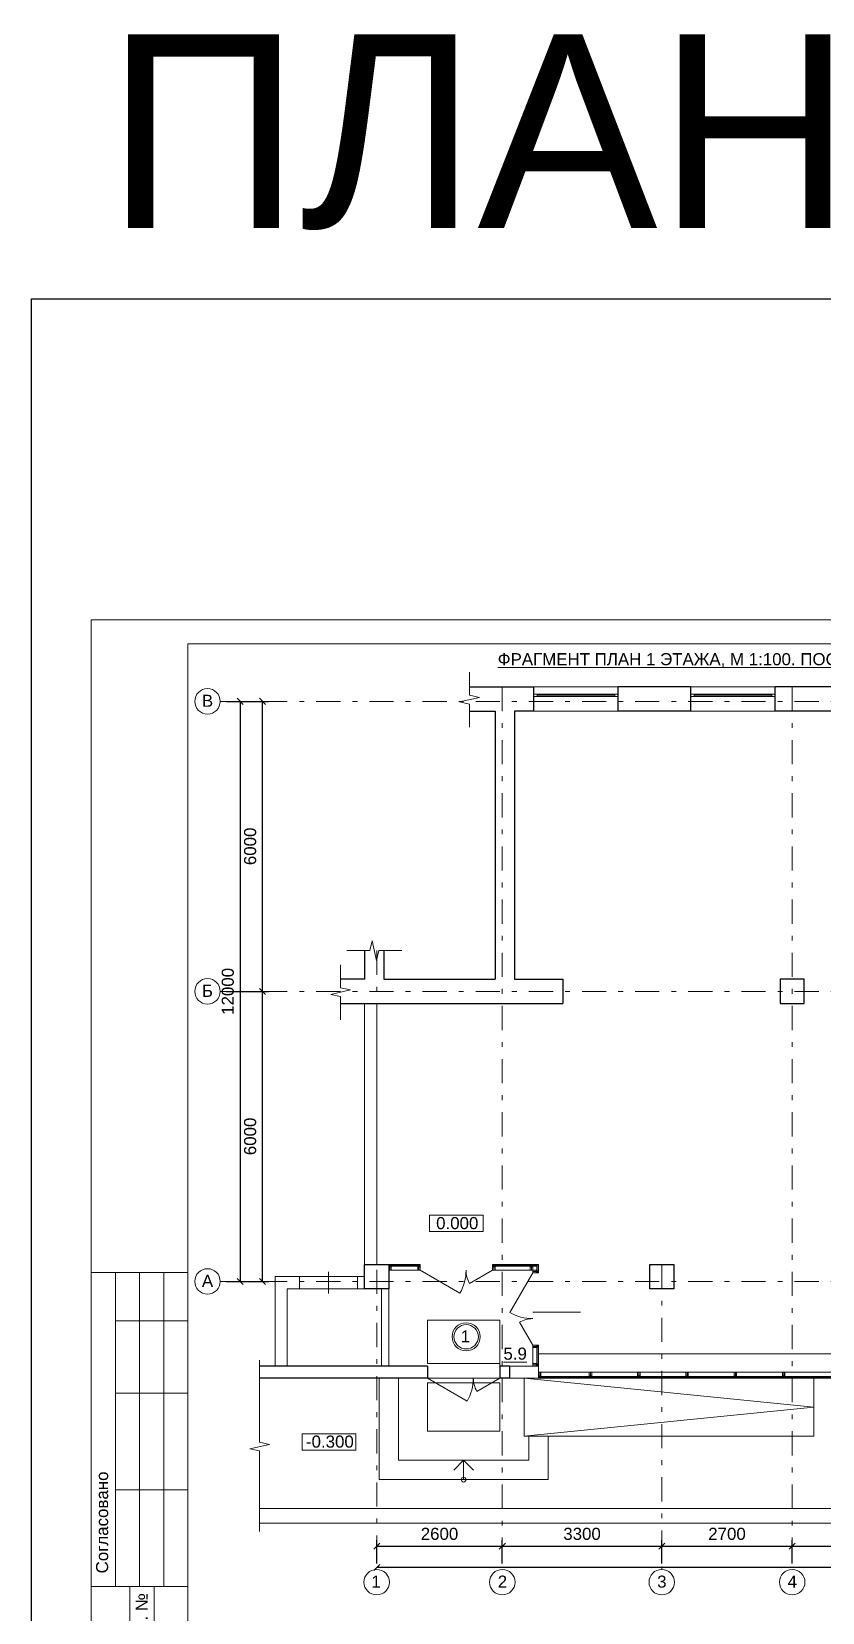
# Model space of a CAD drawing. Header units: metres. Extents: x 315 to 494, y -91 to 12.
# Drawn here: x 449.61 to 465.98, y -70.99 to -38.29 of the extents above; entities that cross this region are included whole.
import ezdxf
from ezdxf.enums import TextEntityAlignment as Align

# ---------------------------------------------------------------- set-up
doc = ezdxf.new("R2010")
doc.units = ezdxf.units.M
doc.header["$MEASUREMENT"] = 0
doc.linetypes.add('( Dashdot )', pattern=[1.001, 0.5, -0.25, 0.001, -0.25])
doc.layers.add('Level 50', color=7, linetype='Continuous', lineweight=0)
doc.layers.add('Level 63', color=7, linetype='Continuous', lineweight=0)
doc.styles.get("Standard").update_dxf_attribs({"font": 'times.ttf'})
doc.styles.add('Style-Arial', font='arial.ttf')
doc.dimstyles.get("Standard").update_dxf_attribs({"dimtxt": 0.18, "dimasz": 0.18, "dimexe": 0.18, "dimexo": 0.0625, "dimgap": 0.09, "dimtad": 0, "dimtih": 1, "dimtoh": 1, "dimdec": 4, "dimzin": 0, "dimdsep": 46, "dimtxsty": 'Standard', "dimcen": 0.09, "dimadec": 0, "dimazin": 0, "dimtfac": 1, "dimtdec": 4, "dimtofl": 0, "dimtmove": 0, "dimatfit": 3, "dimfxl": 1, "dimtolj": 1, "dimtzin": 0, "dimarcsym": 0})

# ---------------------------------------------------------------- blocks, each defined once
blk = doc.blocks.new('*U47')
at = {"layer": 'Level 50', "color": 7, "linetype": 'Continuous', "lineweight": 0}
for p, q in [((-20.487, 14.5), (20.513, 14.5)), ((-20.487, -14.5), (-20.487, 14.5))]:
    blk.add_line(p, q, dxfattribs=at)
at = {"layer": 'Level 50', "color": 7, "linetype": 'Continuous', "lineweight": 13}
for q in [(20.013, 14), (-18.487, -14)]:
    blk.add_line((-18.487, 14), q, dxfattribs=at)
at = {"layer": 'Level 63', "color": 7, "linetype": 'Continuous', "lineweight": 13}
for p, q in [((-20.487, 1), (-18.487, 1)), ((-20.487, 1), (-20.487, -5.5)), ((-19.987, 1), (-19.987, -5.5)), ((-19.487, 1), (-19.487, -5.5)), ((-18.987, 1), (-18.987, -5.5)), ((-19.987, 0), (-18.487, 0)), ((-19.987, -1.5), (-18.487, -1.5)), ((-19.987, -3.5), (-18.487, -3.5)), ((-20.487, -5.5), (-18.487, -5.5)), ((-19.687, -5.5), (-18.487, -5.5)), ((-19.187, -14), (-19.187, -5.5))]:
    blk.add_line(p, q, dxfattribs=at)
at = {"layer": 'Level 63', "color": 7, "linetype": 'Continuous', "lineweight": 13, "flags": 128}
blk.add_lwpolyline([(-18.487, -14), (-19.687, -14), (-19.687, -5.5)], dxfattribs=at)
at = {"layer": 'Level 63', "color": 7, "linetype": 'Continuous', "lineweight": 0, "style": 'Style-Arial'}
for s, p in [('Согласовано', (-20.263, -4.173)), ('Взам. инв. №', (-19.445, -6.716))]:
    blk.add_text(s, height=0.25002, rotation=90, dxfattribs=at).set_placement(p, align=Align.MIDDLE_CENTER)
blk = doc.blocks.new('_Oblique')
at = {"color": 0, "linetype": 'ByBlock', "lineweight": -2}
blk.add_line((0.5, 0.5), (-0.5, -0.5), dxfattribs=at)
blk = doc.blocks.new('*D418')
at = {"color": 0, "lineweight": -2, "transparency": 16777216}
for p, q in [((456.751, -69.973), (456.751, -69.491)), ((456.751, -69.616), (459.351, -69.616)), ((459.351, -69.973), (459.351, -69.491))]:
    blk.add_line(p, q, dxfattribs=at)
at = {"layer": 'Defpoints', "color": 0, "lineweight": 0, "transparency": 16777216}
for p in [(459.351, -69.616), (456.751, -70.098), (459.351, -70.098)]:
    blk.add_point(p, dxfattribs=at)
at = {"color": 0, "lineweight": -2, "transparency": 16777216, "xscale": 0.125, "yscale": 0.125, "zscale": 0.125, "rotation": 180}
blk.add_blockref('_Oblique', (456.751, -69.616), dxfattribs=at)
at = {"color": 0, "lineweight": -2, "transparency": 16777216, "xscale": 0.125, "yscale": 0.125, "zscale": 0.125}
blk.add_blockref('_Oblique', (459.351, -69.616), dxfattribs=at)
at = {"color": 0, "lineweight": 0, "transparency": 16777216, "insert": (458.051, -69.363), "char_height": 0.25, "attachment_point": 5, "style": 'Style-Arial'}
blk.add_mtext('\\A1;2600', dxfattribs=at)
blk = doc.blocks.new('*D412')
at = {"color": 0, "lineweight": -2, "transparency": 16777216}
for p, q in [((459.351, -69.973), (459.351, -69.491)), ((459.351, -69.616), (462.651, -69.616)), ((462.651, -69.973), (462.651, -69.491))]:
    blk.add_line(p, q, dxfattribs=at)
at = {"layer": 'Defpoints', "color": 0, "lineweight": 0, "transparency": 16777216}
for p in [(462.651, -69.616), (459.351, -70.098), (462.651, -70.098)]:
    blk.add_point(p, dxfattribs=at)
at = {"color": 0, "lineweight": -2, "transparency": 16777216, "xscale": 0.125, "yscale": 0.125, "zscale": 0.125, "rotation": 180}
blk.add_blockref('_Oblique', (459.351, -69.616), dxfattribs=at)
at = {"color": 0, "lineweight": -2, "transparency": 16777216, "xscale": 0.125, "yscale": 0.125, "zscale": 0.125}
blk.add_blockref('_Oblique', (462.651, -69.616), dxfattribs=at)
at = {"color": 0, "lineweight": 0, "transparency": 16777216, "insert": (461.001, -69.363), "char_height": 0.25, "attachment_point": 5, "style": 'Style-Arial'}
blk.add_mtext('\\A1;3300', dxfattribs=at)
blk = doc.blocks.new('*D413')
at = {"color": 0, "lineweight": -2, "transparency": 16777216}
for p, q in [((462.651, -69.973), (462.651, -69.491)), ((462.651, -69.616), (465.351, -69.616)), ((465.351, -69.973), (465.351, -69.491))]:
    blk.add_line(p, q, dxfattribs=at)
at = {"layer": 'Defpoints', "color": 0, "lineweight": 0, "transparency": 16777216}
for p in [(465.351, -69.616), (462.651, -70.098), (465.351, -70.098)]:
    blk.add_point(p, dxfattribs=at)
at = {"color": 0, "lineweight": -2, "transparency": 16777216, "xscale": 0.125, "yscale": 0.125, "zscale": 0.125, "rotation": 180}
blk.add_blockref('_Oblique', (462.651, -69.616), dxfattribs=at)
at = {"color": 0, "lineweight": -2, "transparency": 16777216, "xscale": 0.125, "yscale": 0.125, "zscale": 0.125}
blk.add_blockref('_Oblique', (465.351, -69.616), dxfattribs=at)
at = {"color": 0, "lineweight": 0, "transparency": 16777216, "insert": (464.001, -69.363), "char_height": 0.25, "attachment_point": 5, "style": 'Style-Arial'}
blk.add_mtext('\\A1;2700', dxfattribs=at)
blk = doc.blocks.new('*D414')
at = {"color": 0, "lineweight": -2, "transparency": 16777216}
for p, q in [((465.351, -69.973), (465.351, -69.491)), ((465.351, -69.616), (468.551, -69.616)), ((468.551, -69.973), (468.551, -69.491))]:
    blk.add_line(p, q, dxfattribs=at)
at = {"layer": 'Defpoints', "color": 0, "lineweight": 0, "transparency": 16777216}
for p in [(468.551, -69.616), (465.351, -70.098), (468.551, -70.098)]:
    blk.add_point(p, dxfattribs=at)
at = {"color": 0, "lineweight": -2, "transparency": 16777216, "xscale": 0.125, "yscale": 0.125, "zscale": 0.125, "rotation": 180}
blk.add_blockref('_Oblique', (465.351, -69.616), dxfattribs=at)
at = {"color": 0, "lineweight": -2, "transparency": 16777216, "xscale": 0.125, "yscale": 0.125, "zscale": 0.125}
blk.add_blockref('_Oblique', (468.551, -69.616), dxfattribs=at)
at = {"color": 0, "lineweight": 0, "transparency": 16777216, "insert": (466.951, -69.363), "char_height": 0.25, "attachment_point": 5, "style": 'Style-Arial'}
blk.add_mtext('\\A1;3200', dxfattribs=at)
blk = doc.blocks.new('*D419')
at = {"color": 0, "lineweight": -2, "transparency": 16777216}
for p, q in [((456.751, -69.973), (456.751, -69.93)), ((486.451, -69.973), (486.451, -69.93)), ((486.451, -70.055), (456.751, -70.055))]:
    blk.add_line(p, q, dxfattribs=at)
at = {"layer": 'Defpoints', "color": 0, "lineweight": 0, "transparency": 16777216}
for p in [(456.751, -70.055), (456.751, -70.098), (486.451, -70.098)]:
    blk.add_point(p, dxfattribs=at)
at = {"color": 0, "lineweight": -2, "transparency": 16777216, "xscale": 0.125, "yscale": 0.125, "zscale": 0.125, "rotation": 180}
blk.add_blockref('_Oblique', (456.751, -70.055), dxfattribs=at)
at = {"color": 0, "lineweight": -2, "transparency": 16777216, "xscale": 0.125, "yscale": 0.125, "zscale": 0.125}
blk.add_blockref('_Oblique', (486.451, -70.055), dxfattribs=at)
at = {"color": 0, "lineweight": 0, "transparency": 16777216, "insert": (471.601, -69.803), "char_height": 0.25, "attachment_point": 5, "style": 'Style-Arial'}
blk.add_mtext('\\A1;29700', dxfattribs=at)
blk = doc.blocks.new('*D420')
at = {"color": 0, "lineweight": -2, "transparency": 16777216}
for p, q in [((453.637, -52.14), (454.048, -52.14)), ((453.923, -52.14), (453.923, -64.14)), ((453.637, -64.14), (454.048, -64.14))]:
    blk.add_line(p, q, dxfattribs=at)
at = {"layer": 'Defpoints', "color": 0, "lineweight": 0, "transparency": 16777216}
for p in [(453.512, -52.14), (453.512, -64.14), (453.923, -64.14)]:
    blk.add_point(p, dxfattribs=at)
at = {"color": 0, "lineweight": -2, "transparency": 16777216, "xscale": 0.125, "yscale": 0.125, "zscale": 0.125}
for p, rotation in [((453.923, -52.14), 90), ((453.923, -64.14), 270)]:
    blk.add_blockref('_Oblique', p, dxfattribs=dict(at, rotation=rotation))
at = {"color": 0, "lineweight": 0, "transparency": 16777216, "insert": (453.67, -58.14), "char_height": 0.25, "attachment_point": 5, "rotation": 90, "style": 'Style-Arial'}
blk.add_mtext('\\A1;12000', dxfattribs=at)
blk = doc.blocks.new('*D422')
at = {"color": 0, "lineweight": -2, "transparency": 16777216}
for p, q in [((453.637, -58.14), (454.51, -58.14)), ((454.385, -64.14), (454.385, -58.14)), ((453.637, -64.14), (454.51, -64.14))]:
    blk.add_line(p, q, dxfattribs=at)
at = {"layer": 'Defpoints', "color": 0, "lineweight": 0, "transparency": 16777216}
for p in [(453.512, -58.14), (454.385, -58.14), (453.512, -64.14)]:
    blk.add_point(p, dxfattribs=at)
at = {"color": 0, "lineweight": -2, "transparency": 16777216, "xscale": 0.125, "yscale": 0.125, "zscale": 0.125}
for p, rotation in [((454.385, -58.14), 90), ((454.385, -64.14), 270)]:
    blk.add_blockref('_Oblique', p, dxfattribs=dict(at, rotation=rotation))
at = {"color": 0, "lineweight": 0, "transparency": 16777216, "insert": (454.132, -61.14), "char_height": 0.25, "attachment_point": 5, "rotation": 90, "style": 'Style-Arial'}
blk.add_mtext('\\A1;6000', dxfattribs=at)
blk = doc.blocks.new('*D421')
at = {"color": 0, "lineweight": -2, "transparency": 16777216}
for p, q in [((453.637, -52.14), (454.51, -52.14)), ((454.385, -58.14), (454.385, -52.14)), ((453.637, -58.14), (454.51, -58.14))]:
    blk.add_line(p, q, dxfattribs=at)
at = {"layer": 'Defpoints', "color": 0, "lineweight": 0, "transparency": 16777216}
for p in [(453.512, -52.14), (454.385, -52.14), (453.512, -58.14)]:
    blk.add_point(p, dxfattribs=at)
at = {"color": 0, "lineweight": -2, "transparency": 16777216, "xscale": 0.125, "yscale": 0.125, "zscale": 0.125}
for p, rotation in [((454.385, -52.14), 90), ((454.385, -58.14), 270)]:
    blk.add_blockref('_Oblique', p, dxfattribs=dict(at, rotation=rotation))
at = {"color": 0, "lineweight": 0, "transparency": 16777216, "insert": (454.132, -55.14), "char_height": 0.25, "attachment_point": 5, "rotation": 90, "style": 'Style-Arial'}
blk.add_mtext('\\A1;6000', dxfattribs=at)
blk = doc.blocks.new('*U194')
at = {"color": 7, "linetype": 'Continuous', "lineweight": 13}
blk.add_line((0, 0.06), (0, -0.06), dxfattribs=at)
at = {"color": 7, "linetype": 'Continuous', "lineweight": 13, "flags": 128}
for points in [[(-0.025, 0.06), (0.025, 0.06), (0.025, -0.01), (-0.025, -0.01), (-0.025, 0.06)], [(-0.025, -0.05), (0.025, -0.05), (0.025, -0.06), (-0.025, -0.06), (-0.025, -0.05)]]:
    blk.add_lwpolyline(points, close=True, dxfattribs=at)
for points in [[(-0.015, -0.025), (-0.025, -0.025), (-0.025, -0.01), (0.025, -0.01), (0.025, -0.025), (0.015, -0.025)], [(0.015, -0.025), (0.015, -0.05), (-0.015, -0.05), (-0.015, -0.025)]]:
    blk.add_lwpolyline(points, dxfattribs=at)
blk = doc.blocks.new('*U29')
at = {"color": 7, "linetype": 'Continuous', "lineweight": 13}
for radius in [0.291, 0.252]:
    blk.add_circle((0, 0), radius, dxfattribs=at)
at = {"color": 7, "linetype": 'Continuous', "lineweight": 13, "style": 'Style-Arial'}
blk.add_text('1', height=0.25, dxfattribs=at).set_placement((-0.113, 0.133), align=Align.TOP_LEFT)

msp = doc.modelspace()

# ---------------------------------------------------------------- linework, layer by layer
at = {"lineweight": 30}
for p, q in [((458.67004707, -51.84026234), (460.00056746, -51.84026234)), ((460.00056746, -52.34026234), (460.00056746, -51.84026234)), ((461.75056746, -52.34026234), (461.75056746, -51.84026234)), ((463.25056746, -52.34026234), (463.25056746, -51.84026234)), ((465.00056746, -52.34026234), (465.00056746, -51.84026234)), ((458.67004707, -52.34026234), (459.20056746, -52.34026234)), ((459.20056746, -52.34026234), (459.20056746, -57.89026234)), ((459.60056746, -52.34026234), (459.60056746, -57.89026234)), ((460.00056746, -52.34026234), (459.60056746, -52.34026234)), ((456.90056746, -57.29717801), (456.90056746, -57.89026234)), ((457.80056746, -65.89026234), (454.32801526, -65.89026234)), ((459.50056746, -65.89026234), (459.30056746, -65.89026234)), ((459.50056746, -65.89026234), (459.50056746, -66.14026234)), ((457.80056746, -66.14026234), (454.32801526, -66.14026234)), ((459.50056746, -66.14026234), (459.30056746, -66.14026234))]:
    msp.add_line(p, q, dxfattribs=at)
at = {"color": 1, "linetype": '( Dashdot )', "lineweight": 0}
for p, q in [((459.35056746, -51.84026234), (459.35056746, -70.09831554)), ((465.35056746, -51.84026234), (465.35056746, -70.09831554)), ((486.80056746, -52.14026234), (453.51223399, -52.14026234)), ((456.75056746, -57.29717801), (456.75056746, -70.09831554)), ((486.80056746, -58.14026234), (453.51223399, -58.14026234)), ((462.65056746, -63.79026234), (462.65056746, -70.09831554)), ((486.80056746, -64.14026234), (453.51223399, -64.14026234))]:
    msp.add_line(p, q, dxfattribs=at)
at = {"color": 7, "linetype": 'Continuous', "lineweight": 30}
for p, q in [((463.25056746, -51.84026234), (461.75056746, -51.84026234)), ((466.50056746, -51.84026234), (465.00056746, -51.84026234)), ((463.25056746, -52.34026234), (461.75056746, -52.34026234)), ((466.50056746, -52.34026234), (465.00056746, -52.34026234)), ((456.50056746, -57.29717801), (456.50056746, -57.89026234)), ((456.50056746, -57.89026234), (456.00442697, -57.89026234)), ((456.90056746, -57.89026234), (459.20056746, -57.89026234)), ((459.60056746, -57.89026234), (460.60056746, -57.89026234)), ((460.60056746, -57.89026234), (460.60056746, -58.39026234)), ((456.00442697, -58.39026234), (460.60056746, -58.39026234)), ((457.80056746, -65.89026234), (457.80056746, -66.14026234)), ((459.30056746, -65.89026234), (459.30056746, -66.14026234))]:
    msp.add_line(p, q, dxfattribs=at)
at = {"color": 7, "linetype": 'Continuous', "lineweight": 0}
for p, q in [((461.68056746, -52.01526234), (460.07056746, -52.01526234)), ((464.93056746, -52.01526234), (463.32056746, -52.01526234)), ((459.15056746, -63.91026234), (459.98056746, -63.91026234)), ((459.30056746, -65.89026234), (459.30056746, -65.64026234)), ((460.10056746, -65.64026234), (468.30056746, -65.64026234)), ((457.80056746, -66.14026234), (459.30056746, -66.14026234)), ((459.80056746, -66.14026234), (465.80056746, -66.74026234)), ((460.10056746, -66.14026234), (468.30056746, -66.14026234)), ((459.80056746, -67.34026234), (465.80056746, -66.74026234))]:
    msp.add_line(p, q, dxfattribs=at)
at = {"lineweight": 13}
for p, q in [((456.50056746, -58.39026234), (456.50056746, -63.79026234)), ((456.75056746, -58.39026234), (456.75056746, -63.79026234)), ((454.65056746, -65.89026234), (454.65056746, -64.04026234)), ((455.15056746, -64.04026234), (454.65056746, -64.04026234)), ((455.15056746, -64.29026234), (455.15056746, -64.04026234)), ((456.50056746, -64.04026234), (456.35056746, -64.04026234)), ((456.35056746, -64.29026234), (456.35056746, -64.04026234)), ((454.90056746, -65.89026234), (454.90056746, -64.29026234)), ((455.15056746, -64.29026234), (454.90056746, -64.29026234)), ((456.50056746, -64.29026234), (456.35056746, -64.29026234))]:
    msp.add_line(p, q, dxfattribs=at)
at = {"lineweight": 0}
for p, q in [((455.75056746, -63.94026234), (455.75056746, -64.39026234)), ((454.32801526, -68.84026234), (490.30056746, -68.84026234)), ((454.32801526, -69.14026234), (490.30056746, -69.14026234))]:
    msp.add_line(p, q, dxfattribs=at)
at = {"color": 7, "linetype": 'Continuous', "lineweight": 13}
for p, q in [((458.4732916, -64.38526234), (457.65056746, -63.91026234)), ((458.67425349, -64.18526234), (459.15056746, -63.91026234)), ((459.50556746, -64.78298647), (459.98056746, -63.96026234)), ((456.85056746, -64.29026234), (456.85056746, -65.89026234)), ((457.00056746, -64.29026234), (457.00056746, -65.89026234)), ((459.70556746, -64.98394837), (459.98056746, -65.46026234)), ((460.10056746, -65.89026234), (459.50056746, -65.89026234)), ((460.10056746, -65.89026234), (460.10056746, -66.14026234)), ((456.80056746, -66.14026234), (456.80056746, -68.24026234)), ((457.20056746, -66.14026234), (457.20056746, -67.84026234)), ((458.6232916, -66.61526234), (457.80056746, -66.14026234)), ((458.82425349, -66.41526234), (459.30056746, -66.14026234)), ((459.50056746, -66.14026234), (460.10056746, -66.14026234)), ((459.80056746, -66.14026234), (465.80056746, -66.14026234)), ((459.80056746, -67.34026234), (459.80056746, -66.24026234)), ((465.80056746, -67.34026234), (465.80056746, -66.14026234)), ((459.80056746, -67.34026234), (465.80056746, -67.34026234)), ((459.90056746, -67.34026234), (459.90056746, -67.84026234)), ((460.30056746, -67.34026234), (460.30056746, -68.24026234)), ((457.20056746, -67.84026234), (459.90056746, -67.84026234)), ((458.34847855, -68.04235126), (458.55056746, -67.84026234)), ((458.55056746, -67.84026234), (458.55056746, -68.24026234)), ((458.75265638, -68.04235126), (458.55056746, -67.84026234)), ((456.80056746, -68.24026234), (460.30056746, -68.24026234))]:
    msp.add_line(p, q, dxfattribs=at)
at = {"color": 1, "linetype": 'Continuous', "lineweight": 0}
for p, q in [((459.98056746, -64.77526234), (460.96812867, -64.77526234)), ((459.98056746, -65.46026234), (459.98056746, -65.89026234)), ((459.98056746, -65.46026234), (460.10056746, -65.46026234)), ((460.10056746, -65.46026234), (460.10056746, -65.89026234))]:
    msp.add_line(p, q, dxfattribs=at)
at = {"color": 1, "linetype": 'Continuous', "lineweight": 30, "flags": 128}
msp.add_lwpolyline([(449.60862772, -43.81595254), (493.79294394, -43.81595254), (493.79294394, -90.50478854), (449.60862772, -90.50478854), (449.60862772, -43.81595254)], close=True, dxfattribs=at)
at = {"lineweight": 0, "flags": 128}
for points in [[(458.67004707, -52.67363652), (458.67004707, -52.19510055), (458.46410731, -52.14974481), (458.87598684, -52.05903332), (458.67004707, -52.01367757), (458.67004707, -51.5351416)], [(457.27120229, -57.29717801), (456.79266632, -57.29717801), (456.74731057, -57.50311777), (456.65659908, -57.09123824), (456.61124334, -57.29717801), (456.13270736, -57.29717801)], [(456.00442697, -58.72582526), (456.00442697, -58.24728928), (455.79848721, -58.20193354), (456.21036674, -58.11122205), (456.00442697, -58.06586631), (456.00442697, -57.58733033)], [(454.32801526, -69.31090615), (454.32801526, -67.64687245), (454.12207549, -67.6015167), (454.53395502, -67.51080521), (454.32801526, -67.46544947), (454.32801526, -65.76969948)]]:
    msp.add_lwpolyline(points, dxfattribs=at)
at = {"color": 7, "linetype": 'Continuous', "lineweight": 0, "flags": 128}
for points in [[(461.75056746, -52.34026234), (460.00056746, -52.34026234), (460.00056746, -51.84026234), (461.75056746, -51.84026234), (461.75056746, -52.34026234)], [(461.75056746, -52.04026234), (460.07056746, -52.04026234), (460.07056746, -51.99026234), (461.75056746, -51.99026234), (461.75056746, -52.04026234)], [(465.00056746, -52.34026234), (463.25056746, -52.34026234), (463.25056746, -51.84026234), (465.00056746, -51.84026234), (465.00056746, -52.34026234)], [(465.00056746, -52.04026234), (463.32056746, -52.04026234), (463.32056746, -51.99026234), (465.00056746, -51.99026234), (465.00056746, -52.04026234)], [(457.00056746, -63.79026234), (457.65056746, -63.79026234), (457.65056746, -63.91026234), (457.00056746, -63.91026234), (457.00056746, -63.79026234)], [(457.80056746, -64.94026234), (459.30056746, -64.94026234), (459.30056746, -65.84026234), (457.80056746, -65.84026234), (457.80056746, -64.94026234)], [(468.30056746, -66.02026234), (468.30056746, -66.14026234), (460.10056746, -66.14026234), (460.10056746, -66.02026234), (468.30056746, -66.02026234)], [(457.80056746, -66.24026234), (459.30056746, -66.24026234), (459.30056746, -67.24026234), (457.80056746, -67.24026234), (457.80056746, -66.24026234)]]:
    msp.add_lwpolyline(points, close=True, dxfattribs=at)
at = {"color": 7, "linetype": 'Continuous', "lineweight": 13, "flags": 128}
for points in [[(460.07056746, -52.04026234), (460.00056746, -52.04026234), (460.00056746, -51.99026234), (460.07056746, -51.99026234), (460.07056746, -52.04026234)], [(461.75056746, -52.04026234), (461.68056746, -52.04026234), (461.68056746, -51.99026234), (461.75056746, -51.99026234), (461.75056746, -52.04026234)], [(463.32056746, -52.04026234), (463.25056746, -52.04026234), (463.25056746, -51.99026234), (463.32056746, -51.99026234), (463.32056746, -52.04026234)], [(465.00056746, -52.04026234), (464.93056746, -52.04026234), (464.93056746, -51.99026234), (465.00056746, -51.99026234), (465.00056746, -52.04026234)], [(457.84104123, -62.77225218), (458.95169542, -62.77225218), (458.95169542, -63.10786275), (457.84104123, -63.10786275), (457.84104123, -62.77225218)], [(457.04056746, -63.80026234), (457.61056746, -63.80026234), (457.61056746, -63.82526234), (457.04056746, -63.82526234), (457.04056746, -63.80026234)], [(459.19056746, -63.80026234), (459.94056746, -63.80026234), (459.94056746, -63.82526234), (459.19056746, -63.82526234), (459.19056746, -63.80026234)], [(460.06556746, -65.50026234), (460.09056746, -65.50026234), (460.09056746, -65.85026234), (460.06556746, -65.85026234), (460.06556746, -65.50026234)], [(460.14056746, -66.10526234), (468.26056746, -66.10526234), (468.26056746, -66.13026234), (460.14056746, -66.13026234), (460.14056746, -66.10526234)], [(455.21024201, -67.29218022), (456.32089621, -67.29218022), (456.32089621, -67.6277908), (455.21024201, -67.6277908), (455.21024201, -67.29218022)]]:
    msp.add_lwpolyline(points, close=True, dxfattribs=at)
at = {"color": 7, "linetype": 'Continuous', "lineweight": 30, "flags": 128}
for points in [[(465.60056746, -57.89026234), (465.10056746, -57.89026234), (465.10056746, -58.39026234), (465.60056746, -58.39026234), (465.60056746, -57.89026234)], [(456.50056746, -63.79026234), (457.00056746, -63.79026234), (457.00056746, -64.29026234), (456.50056746, -64.29026234), (456.50056746, -63.79026234)], [(462.40056746, -63.79026234), (462.90056746, -63.79026234), (462.90056746, -64.29026234), (462.40056746, -64.29026234), (462.40056746, -63.79026234)]]:
    msp.add_lwpolyline(points, close=True, dxfattribs=at)
at = {"lineweight": 0, "flags": 128}
msp.add_lwpolyline([(455.15056746, -64.04026234), (456.35056746, -64.04026234), (456.35056746, -64.29026234), (455.15056746, -64.29026234), (455.15056746, -64.04026234)], close=True, dxfattribs=at)
at = {"color": 7, "linetype": 'Continuous', "lineweight": 0, "flags": 128}
for points in [[(460.10056746, -63.79026234), (459.15056746, -63.79026234), (459.15056746, -63.91026234)], [(460.10056746, -63.79026234), (460.10056746, -63.96026234), (459.98056746, -63.96026234)]]:
    msp.add_lwpolyline(points, dxfattribs=at)
at = {"color": 7, "linetype": 'Continuous', "lineweight": 13, "flags": 128}
for points in [[(460.09056746, -63.80026234), (459.97056746, -63.80026234), (459.97056746, -63.82526234), (460.06556746, -63.82526234)], [(460.06556746, -63.82526234), (460.06556746, -63.92026234), (460.09056746, -63.92026234), (460.09056746, -63.80026234)]]:
    msp.add_lwpolyline(points, dxfattribs=at)
at = {"color": 1, "linetype": 'Continuous', "lineweight": 0, "flags": 128}
msp.add_lwpolyline([(459.80056746, -66.24026234), (459.80056746, -66.14026234)], dxfattribs=at)
at = {"color": 7, "linetype": 'Continuous', "lineweight": 13}
for centre, radius in [((453.24887855, -52.14026234), 0.26335544), ((453.24887855, -58.14026234), 0.26335544), ((453.24887855, -64.14026234), 0.26335544), ((458.55056746, -68.24026234), 0.04900933), ((456.75056746, -70.36167098), 0.26335544), ((459.35056746, -70.36167098), 0.26335544), ((462.65056746, -70.36167098), 0.26335544), ((465.35056746, -70.36167098), 0.26335544)]:
    msp.add_circle(centre, radius, dxfattribs=at)
at = {"color": 7, "linetype": 'Continuous', "lineweight": 0}
for centre, radius, start, end in [((457.65056746, -63.91026234), 0.95, 330, 0), ((459.15056746, -63.91026234), 0.55, 180, 210), ((459.98056746, -63.96026234), 0.95, 240, 270), ((459.98056746, -65.46026234), 0.55, 90, 120), ((457.80056746, -66.14026234), 0.95, 330, 0), ((459.30056746, -66.14026234), 0.55, 180, 210)]:
    msp.add_arc(centre, radius, start, end, dxfattribs=at)

# ---------------------------------------------------------------- block references
at = {"color": 7, "linetype": 'Continuous', "lineweight": 13}
for p, rotation in [((457.02559736, -63.85029829), 180), ((457.62559736, -63.85029829), 180), ((459.17559736, -63.85029829), 180), ((459.95559736, -63.85029829), 180), ((460.04053151, -63.93529224), 90)]:
    msp.add_blockref('*U194', p, dxfattribs=dict(at, rotation=rotation))
msp.add_blockref('*U29', (458.60266716, -65.28558625), dxfattribs=at)
at = {"color": 7, "linetype": 'Continuous', "lineweight": 13, "extrusion": (0, 0, -1), "rotation": 270}
for p in [(-460.04053151, -65.48523244), (-460.04053151, -65.86523244)]:
    msp.add_blockref('*U194', p, dxfattribs=at)
at = {"color": 7, "linetype": 'Continuous', "lineweight": 13, "extrusion": (0, 0, -1)}
for p in [(-460.12559736, -66.08022639), (-461.17559736, -66.08022639), (-462.17559736, -66.08022639), (-463.17559736, -66.08022639), (-464.17559736, -66.08022639), (-465.17559736, -66.08022639)]:
    msp.add_blockref('*U194', p, dxfattribs=at)
at = {"layer": 'Level 50', "color": 7, "linetype": 'Continuous', "lineweight": 13}
msp.add_blockref('*U47', (471.33048831, -64.95302044), dxfattribs=at)

# ---------------------------------------------------------------- texts
at = {"color": 1, "linetype": 'Continuous', "lineweight": 30, "style": 'Style-Arial'}
msp.add_text('ПЛАН ОСНОВА', height=4, dxfattribs=at).set_placement((471.75997989, -38.34515982), align=Align.TOP_CENTER)
at = {"color": 7, "linetype": 'Continuous', "lineweight": 13, "style": 'Style-Arial'}
for s, p in [('%%uФРАГМЕНТ ПЛАН 1 ЭТАЖА, М 1:100. ПОСЛЕ ПЕРЕПЛАНИРОВКИ.%%U', (459.25588327, -51.14331025)), ('0.000', (457.98123355, -62.80856629)), ('-0.300', (455.28701839, -67.32849434))]:
    msp.add_text(s, height=0.25, dxfattribs=at).set_placement(p, align=Align.TOP_LEFT)
at = {"color": 7, "linetype": 'Continuous', "lineweight": 30, "style": 'Style-Arial'}
for s, p in [('В', (453.13322533, -52.00354919)), ('Б', (453.13322533, -58.00354919)), ('А', (453.13322533, -64.00354919)), ('1', (456.64011204, -70.22495783)), ('2', (459.25557935, -70.22495783)), ('3', (462.55557935, -70.22495783)), ('4', (465.25557935, -70.22495783))]:
    msp.add_text(s, height=0.25, dxfattribs=at).set_placement(p, align=Align.TOP_LEFT)
at = {"color": 7, "linetype": 'Continuous', "lineweight": 13, "insert": (459.37394012, -65.5092323), "char_height": 0.25, "attachment_point": 1, "line_spacing_factor": 0.6, "style": 'Style-Arial'}
msp.add_mtext('\\L5.9', dxfattribs=at)

# ---------------------------------------------------------------- dimensions: what is measured, and where the dimension line sits
at = {"color": 5, "lineweight": 0}
for base, p1, p2, angle, picture, middle in [((453.92311685, -64.14026234), (453.51223399, -52.14026234), (453.51223399, -64.14026234), 270, '*D420', (453.6704736, -58.14026234)), ((454.38503485, -52.14026234), (453.51223399, -58.14026234), (453.51223399, -52.14026234), 90, '*D421', (454.13239161, -55.14026234)), ((454.38503485, -58.14026234), (453.51223399, -64.14026234), (453.51223399, -58.14026234), 90, '*D422', (454.13239161, -61.14026234)), ((456.75056746, -70.05549723), (486.45056746, -70.09831554), (456.75056746, -70.09831554), 180, '*D419', (471.60056746, -69.80285398))]:
    dim = msp.add_linear_dim(base=base, p1=p1, p2=p2, angle=angle, dimstyle='Standard', override={"dimtxt": 0.25, "dimasz": 0.125, "dimexe": 0.125, "dimexo": 0.125, "dimgap": 0.125, "dimtad": 1, "dimtih": 0, "dimtoh": 0, "dimlfac": 1000, "dimzin": 11, "dimtxsty": 'Style-Arial', "dimblk": 'Oblique', "dimfrac": 2, "dimtzin": 11}, dxfattribs=at)
    dim.commit()
    dim.dimension.update_dxf_attribs({"geometry": picture, "text_midpoint": middle})
for base, p1, p2, picture, middle in [((459.35056746, -69.61573566), (456.75056746, -70.09831554), (459.35056746, -70.09831554), '*D418', (458.05056746, -69.36309241)), ((462.65056746, -69.61573566), (459.35056746, -70.09831554), (462.65056746, -70.09831554), '*D412', (461.00056746, -69.36300715)), ((465.35056746, -69.61573566), (462.65056746, -70.09831554), (465.35056746, -70.09831554), '*D413', (464.00056746, -69.36309241)), ((468.55056746, -69.61573566), (465.35056746, -70.09831554), (468.55056746, -70.09831554), '*D414', (466.95056746, -69.36300715))]:
    dim = msp.add_linear_dim(base=base, p1=p1, p2=p2, dimstyle='Standard', override={"dimtxt": 0.25, "dimasz": 0.125, "dimexe": 0.125, "dimexo": 0.125, "dimgap": 0.125, "dimtad": 1, "dimtih": 0, "dimtoh": 0, "dimlfac": 1000, "dimzin": 11, "dimtxsty": 'Style-Arial', "dimblk": 'Oblique', "dimfrac": 2, "dimtzin": 11}, dxfattribs=at)
    dim.commit()
    dim.dimension.update_dxf_attribs({"geometry": picture, "text_midpoint": middle})

doc.saveas('drawing.dxf')
